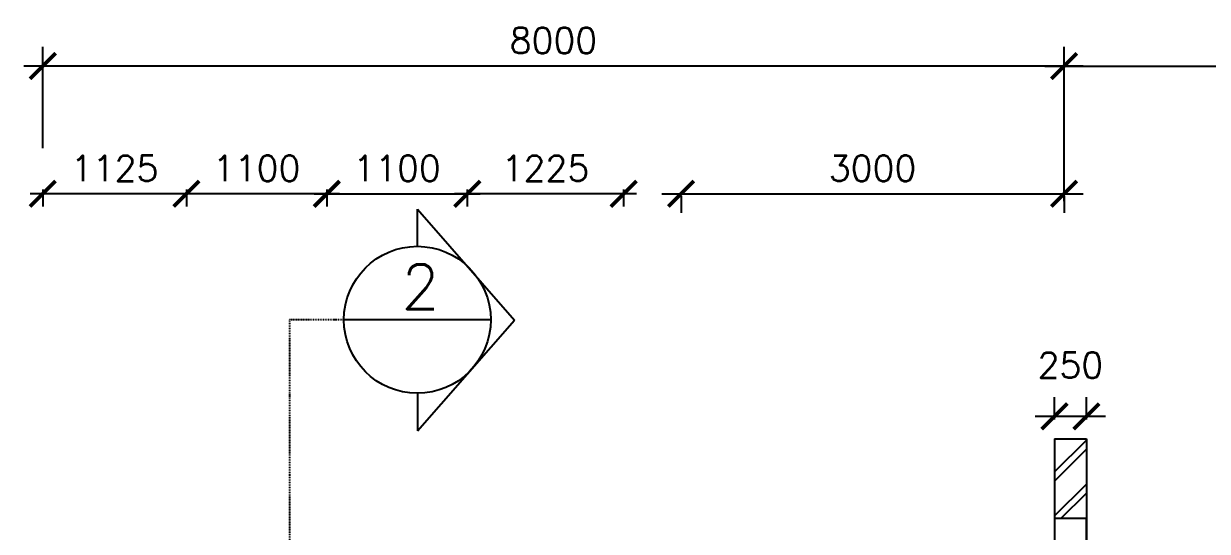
# Model space of a CAD drawing. Header units: feet. Extents: x 1407108 to 2957709, y -1501070 to -681589.
# Drawn here: x 1630310 to 1639583, y -783599 to -779626 of the extents above; entities that cross this region are included whole.
import ezdxf

# ---------------------------------------------------------------- set-up
doc = ezdxf.new("R2010")
doc.units = ezdxf.units.FT
doc.header["$LTSCALE"] = 13
doc.header["$MEASUREMENT"] = 0
doc.linetypes.add('DASHDOT', pattern=[1, 0.5, -0.25, 0, -0.25])
doc.layers.get('0').update_dxf_attribs({"linetype": 'CONTINUOUS'})
for name, color, linetype in [('AR', 7, 'CONTINUOUS'), ('AR1', 7, 'CONTINUOUS'), ('COL', 3, 'CONTINUOUS'), ('DIM', 7, 'CONTINUOUS'), ('DOOR', 5, 'CONTINUOUS'), ('H', 1, 'CONTINUOUS'), ('WALL', 2, 'CONTINUOUS')]:
    doc.layers.add(name, color=color, linetype=linetype)
doc.styles.add('ROMANS', font='romans')
doc.styles.get("Standard").update_dxf_attribs({"font": 'ROMANS.SHX'})
doc.dimstyles.new('STANDARD$0', dxfattribs={"dimscale": 0, "dimtxt": 8, "dimasz": 6, "dimexe": 1, "dimexo": 1, "dimgap": 3, "dimtad": 1, "dimdec": 0, "dimlfac": -1, "dimrnd": 1, "dimzin": 0, "dimdsep": 46, "dimtxsty": 'Standard', "dimcen": 0, "dimclrd": 5, "dimclre": 250, "dimadec": 0, "dimazin": 0, "dimtfac": 1, "dimtdec": 4, "dimtofl": 0, "dimtmove": 0, "dimatfit": 3, "dimfxl": 1, "dimtolj": 1, "dimtzin": 0, "dimarcsym": 0})

# ---------------------------------------------------------------- blocks, each defined once
blk = doc.blocks.new('_ARCHTICK')
at = {"color": 0, "linetype": 'ByBlock', "const_width": 0.15}
blk.add_lwpolyline([(-0.5, -0.5), (0.5, 0.5)], dxfattribs=at)
blk = doc.blocks.new('*D358')
at = {"layer": 'DIM', "color": 7, "lineweight": -2, "transparency": 16777216}
for p, q in [((1638460.2, -781013.9), (1638460.2, -779807.4)), ((1645660.2, -781013.9), (1645660.2, -779807.4)), ((1638310.2, -779957.4), (1645810.2, -779957.4))]:
    blk.add_line(p, q, dxfattribs=at)
at = {"layer": 'DIM', "color": 7, "lineweight": -2, "transparency": 16777216, "xscale": 200, "yscale": 200, "zscale": 200, "rotation": 180}
blk.add_blockref('_ARCHTICK', (1638460.2, -779957.4), dxfattribs=at)
at = {"layer": 'DIM', "color": 7, "lineweight": -2, "transparency": 16777216, "xscale": 200, "yscale": 200, "zscale": 200}
blk.add_blockref('_ARCHTICK', (1645660.2, -779957.4), dxfattribs=at)
at = {"layer": 'DIM', "color": 7, "transparency": 16777216, "insert": (1642060.2, -779757.4), "char_height": 200, "attachment_point": 5, "style": 'ROMANS'}
blk.add_mtext('\\A1;7200', dxfattribs=at)
blk = doc.blocks.new('*D359')
at = {"layer": 'DIM', "color": 7, "lineweight": -2, "transparency": 16777216}
for p, q in [((1630460.2, -780601), (1630460.2, -779807.4)), ((1638460.2, -780601), (1638460.2, -779807.4)), ((1638610.2, -779957.4), (1630310.2, -779957.4))]:
    blk.add_line(p, q, dxfattribs=at)
at = {"layer": 'DIM', "color": 7, "lineweight": -2, "transparency": 16777216, "xscale": 200, "yscale": 200, "zscale": 200, "rotation": 180}
blk.add_blockref('_ARCHTICK', (1630460.2, -779957.4), dxfattribs=at)
at = {"layer": 'DIM', "color": 7, "lineweight": -2, "transparency": 16777216, "xscale": 200, "yscale": 200, "zscale": 200}
blk.add_blockref('_ARCHTICK', (1638460.2, -779957.4), dxfattribs=at)
at = {"layer": 'DIM', "color": 7, "transparency": 16777216, "insert": (1634460.2, -779757.4), "char_height": 200, "attachment_point": 5, "style": 'ROMANS'}
blk.add_mtext('\\A1;8000', dxfattribs=at)
blk = doc.blocks.new('*D362')
at = {"layer": 'DIM', "color": 7, "lineweight": -2, "transparency": 16777216}
for p, q in [((1635310.2, -780957.4), (1638610.2, -780957.4)), ((1635460.2, -780974.8), (1635460.2, -781107.4)), ((1638460.2, -780974.8), (1638460.2, -781107.4))]:
    blk.add_line(p, q, dxfattribs=at)
at = {"layer": 'DIM', "color": 7, "lineweight": -2, "transparency": 16777216, "xscale": 200, "yscale": 200, "zscale": 200, "rotation": 180}
blk.add_blockref('_ARCHTICK', (1635460.2, -780957.4), dxfattribs=at)
at = {"layer": 'DIM', "color": 7, "lineweight": -2, "transparency": 16777216, "xscale": 200, "yscale": 200, "zscale": 200}
blk.add_blockref('_ARCHTICK', (1638460.2, -780957.4), dxfattribs=at)
at = {"layer": 'DIM', "color": 7, "transparency": 16777216, "insert": (1636960.2, -780757.4), "char_height": 200, "attachment_point": 5, "style": 'ROMANS'}
blk.add_mtext('\\A1;3000', dxfattribs=at)
blk = doc.blocks.new('*D468')
at = {"layer": 'DOOR', "color": 7, "lineweight": -2, "transparency": 16777216}
for p, q in [((1638385.2, -782724.1), (1638385.2, -782549.2)), ((1638635.2, -782724.1), (1638635.2, -782549.2)), ((1638235.2, -782699.2), (1638785.2, -782699.2))]:
    blk.add_line(p, q, dxfattribs=at)
at = {"layer": 'DOOR', "color": 7, "lineweight": -2, "transparency": 16777216, "xscale": 200, "yscale": 200, "zscale": 200, "rotation": 180}
blk.add_blockref('_ARCHTICK', (1638385.2, -782699.2), dxfattribs=at)
at = {"layer": 'DOOR', "color": 7, "lineweight": -2, "transparency": 16777216, "xscale": 200, "yscale": 200, "zscale": 200}
blk.add_blockref('_ARCHTICK', (1638635.2, -782699.2), dxfattribs=at)
at = {"layer": 'DOOR', "color": 7, "transparency": 16777216, "insert": (1638510.2, -782299.2), "char_height": 200, "attachment_point": 5, "style": 'ROMANS'}
blk.add_mtext('\\A1;250', dxfattribs=at)
blk = doc.blocks.new('*D533')
at = {"layer": 'DIM', "color": 7, "lineweight": -2, "transparency": 16777216}
for p, q in [((1631685.2, -780957.4), (1630360.2, -780957.4)), ((1630460.2, -780924.8), (1630460.2, -781057.4)), ((1631585.2, -780924.8), (1631585.2, -781057.4))]:
    blk.add_line(p, q, dxfattribs=at)
at = {"layer": 'DIM', "color": 7, "lineweight": -2, "transparency": 16777216, "xscale": 200, "yscale": 200, "zscale": 200, "rotation": 180}
blk.add_blockref('_ARCHTICK', (1630460.2, -780957.4), dxfattribs=at)
at = {"layer": 'DIM', "color": 7, "lineweight": -2, "transparency": 16777216, "xscale": 200, "yscale": 200, "zscale": 200}
blk.add_blockref('_ARCHTICK', (1631585.2, -780957.4), dxfattribs=at)
at = {"layer": 'DIM', "color": 7, "transparency": 16777216, "insert": (1631022.7, -780757.4), "char_height": 200, "attachment_point": 5, "style": 'ROMANS'}
blk.add_mtext('\\A1;1125', dxfattribs=at)
blk = doc.blocks.new('*D534')
at = {"layer": 'DIM', "color": 7, "lineweight": -2, "transparency": 16777216}
for p, q in [((1632785.2, -780957.4), (1631485.2, -780957.4)), ((1631585.2, -780924.8), (1631585.2, -781057.4)), ((1632685.2, -780924.8), (1632685.2, -781057.4))]:
    blk.add_line(p, q, dxfattribs=at)
at = {"layer": 'DIM', "color": 7, "lineweight": -2, "transparency": 16777216, "xscale": 200, "yscale": 200, "zscale": 200, "rotation": 180}
blk.add_blockref('_ARCHTICK', (1631585.2, -780957.4), dxfattribs=at)
at = {"layer": 'DIM', "color": 7, "lineweight": -2, "transparency": 16777216, "xscale": 200, "yscale": 200, "zscale": 200}
blk.add_blockref('_ARCHTICK', (1632685.2, -780957.4), dxfattribs=at)
at = {"layer": 'DIM', "color": 7, "transparency": 16777216, "insert": (1632135.2, -780757.4), "char_height": 200, "attachment_point": 5, "style": 'ROMANS'}
blk.add_mtext('\\A1;1100', dxfattribs=at)
blk = doc.blocks.new('*D535')
at = {"layer": 'DIM', "color": 7, "lineweight": -2, "transparency": 16777216}
for p, q in [((1632585.2, -780957.4), (1633885.2, -780957.4)), ((1632685.2, -780924.8), (1632685.2, -781057.4)), ((1633785.2, -780924.8), (1633785.2, -781057.4))]:
    blk.add_line(p, q, dxfattribs=at)
at = {"layer": 'DIM', "color": 7, "lineweight": -2, "transparency": 16777216, "xscale": 200, "yscale": 200, "zscale": 200, "rotation": 180}
blk.add_blockref('_ARCHTICK', (1632685.2, -780957.4), dxfattribs=at)
at = {"layer": 'DIM', "color": 7, "lineweight": -2, "transparency": 16777216, "xscale": 200, "yscale": 200, "zscale": 200}
blk.add_blockref('_ARCHTICK', (1633785.2, -780957.4), dxfattribs=at)
at = {"layer": 'DIM', "color": 7, "transparency": 16777216, "insert": (1633235.2, -780757.4), "char_height": 200, "attachment_point": 5, "style": 'ROMANS'}
blk.add_mtext('\\A1;1100', dxfattribs=at)
blk = doc.blocks.new('*D536')
at = {"layer": 'DIM', "color": 7, "lineweight": -2, "transparency": 16777216}
for p, q in [((1635110.2, -780957.4), (1633685.2, -780957.4)), ((1633785.2, -780924.8), (1633785.2, -781057.4)), ((1635010.2, -780924.8), (1635010.2, -781057.4))]:
    blk.add_line(p, q, dxfattribs=at)
at = {"layer": 'DIM', "color": 7, "lineweight": -2, "transparency": 16777216, "xscale": 200, "yscale": 200, "zscale": 200, "rotation": 180}
blk.add_blockref('_ARCHTICK', (1633785.2, -780957.4), dxfattribs=at)
at = {"layer": 'DIM', "color": 7, "lineweight": -2, "transparency": 16777216, "xscale": 200, "yscale": 200, "zscale": 200}
blk.add_blockref('_ARCHTICK', (1635010.2, -780957.4), dxfattribs=at)
at = {"layer": 'DIM', "color": 7, "transparency": 16777216, "insert": (1634397.7, -780757.4), "char_height": 200, "attachment_point": 5, "style": 'ROMANS'}
blk.add_mtext('\\A1;1225', dxfattribs=at)

msp = doc.modelspace()

# ---------------------------------------------------------------- linework, layer by layer
at = {"layer": 'AR', "color": 3, "linetype": 'Continuous'}
for p, q in [((1633394.1, -781368.4), (1633394.1, -781078.4)), ((1633394.1, -782518.4), (1633394.1, -782813.5))]:
    msp.add_line(p, q, dxfattribs=at)
at = {"layer": 'AR', "color": 3}
for p in [(1633394.1, -781078.4), (1633394.1, -782813.5)]:
    msp.add_line(p, (1634156.4, -781945.9), dxfattribs=at)
at = {"layer": 'AR', "color": 4, "linetype": 'DASHDOT'}
for p, q in [((1632391.5, -781943.4), (1632391.5, -793334.6)), ((1632819.1, -781943.4), (1632391.5, -781943.4))]:
    msp.add_line(p, q, dxfattribs=at)
at = {"layer": 'AR', "color": 2}
msp.add_line((1633969.1, -781943.4), (1632819.1, -781943.4), dxfattribs=at)
at = {"layer": 'AR', "color": 3}
msp.add_circle((1633394.1, -781943.4), 575, dxfattribs=at)
at = {"layer": 'COL'}
msp.add_lwpolyline([(1638385.2, -783999.1), (1638635.2, -783999.1), (1638635.2, -783499.1), (1638385.2, -783499.1), (1638385.2, -783999.1)], dxfattribs=at)
at = {"layer": 'H'}
for p, q in [((1638385.2, -783134.8), (1638635.2, -782884.8)), ((1638385.2, -783205.5), (1638635.2, -782955.5)), ((1638385.2, -783479.1), (1638635.2, -783229.1)), ((1638436, -783499.1), (1638635.2, -783299.8))]:
    msp.add_line(p, q, dxfattribs=at)
at = {"layer": 'WALL'}
for p, q in [((1638385.2, -782874.1), (1638635.2, -782874.1)), ((1638385.2, -782874.1), (1638385.2, -783799.1)), ((1638635.2, -782874.1), (1638635.2, -783949.1))]:
    msp.add_line(p, q, dxfattribs=at)

# ---------------------------------------------------------------- texts
at = {"layer": 'AR1', "color": 3, "style": 'ROMANS'}
msp.add_text('2', height=350, dxfattribs=at).set_placement((1633268.9, -781860.1))

# ---------------------------------------------------------------- dimensions: what is measured, and where the dimension line sits
at = {"layer": 'DIM'}
for p1, p2, distance, picture, middle in [((1638460.2, -780751), (1630460.2, -780751), -793.7, '*D359', (1634460.2, -779757.4)), ((1638460.2, -781163.9), (1645660.2, -781163.9), 1206.5, '*D358', (1642060.2, -779757.4))]:
    dim = msp.add_aligned_dim(p1=p1, p2=p2, distance=distance, dimstyle='STANDARD$0', override={"dimscale": 100, "dimtxt": 2, "dimasz": 2, "dimexe": 1.5, "dimexo": 1.5, "dimgap": 1, "dimtxsty": 'ROMANS', "dimblk": 'ARCHTICK', "dimdle": 1.5, "dimclrd": 7, "dimclre": 7, "dimclrt": 7, "dimtdec": 0, "dimtmove": 2}, dxfattribs=at)
    dim.commit()
    dim.dimension.update_dxf_attribs({"geometry": picture, "text_midpoint": middle})
for base, p1, p2, picture, middle in [((1630460.2, -780957.4), (1631585.2, -780824.8), (1630460.2, -780824.8), '*D533', (1631022.7, -780757.4)), ((1631585.2, -780957.4), (1632685.2, -780824.8), (1631585.2, -780824.8), '*D534', (1632135.2, -780757.4)), ((1633785.2, -780957.4), (1635010.2, -780824.8), (1633785.2, -780824.8), '*D536', (1634397.7, -780757.4))]:
    dim = msp.add_linear_dim(base=base, p1=p1, p2=p2, dimstyle='STANDARD$0', override={"dimscale": 100, "dimtxt": 2, "dimasz": 2, "dimgap": 1, "dimtxsty": 'ROMANS', "dimblk": 'ARCHTICK', "dimdle": 1, "dimclrd": 7, "dimclre": 7, "dimclrt": 7, "dimtdec": 0, "dimtmove": 2}, dxfattribs=at)
    dim.commit()
    dim.dimension.update_dxf_attribs({"geometry": picture, "text_midpoint": middle})
for base, p1, p2, override, picture, middle in [((1633785.2, -780957.4), (1632685.2, -780824.8), (1633785.2, -780824.8), {"dimscale": 100, "dimtxt": 2, "dimasz": 2, "dimgap": 1, "dimtxsty": 'ROMANS', "dimblk": 'ARCHTICK', "dimdle": 1, "dimclrd": 7, "dimclre": 7, "dimclrt": 7, "dimtdec": 0, "dimtmove": 2}, '*D535', (1633235.2, -780757.4)), ((1638460.2, -780957.4), (1635460.2, -780824.8), (1638460.2, -780824.8), {"dimscale": 100, "dimtxt": 2, "dimasz": 2, "dimexe": 1.5, "dimexo": 1.5, "dimgap": 1, "dimtxsty": 'ROMANS', "dimblk": 'ARCHTICK', "dimdle": 1.5, "dimclrd": 7, "dimclre": 7, "dimclrt": 7, "dimtdec": 0, "dimtmove": 2}, '*D362', (1636960.2, -780757.4))]:
    dim = msp.add_linear_dim(base=base, p1=p1, p2=p2, angle=180, dimstyle='STANDARD$0', override=override, dxfattribs=at)
    dim.commit()
    dim.dimension.update_dxf_attribs({"geometry": picture, "text_midpoint": middle})
at = {"layer": 'DOOR'}
dim = msp.add_linear_dim(base=(1638635.2, -782699.2), p1=(1638385.2, -782874.1), p2=(1638635.2, -782874.1), dimstyle='STANDARD$0', override={"dimscale": 100, "dimtxt": 2, "dimasz": 2, "dimexe": 1.5, "dimexo": 1.5, "dimgap": 1, "dimtxsty": 'ROMANS', "dimblk": 'ARCHTICK', "dimdle": 1.5, "dimclrd": 7, "dimclre": 7, "dimclrt": 7, "dimtdec": 0, "dimtmove": 2}, dxfattribs=at)
dim.commit()
dim.dimension.update_dxf_attribs({"geometry": '*D468', "text_midpoint": (1638510.2, -782299.2)})

doc.saveas('drawing.dxf')
